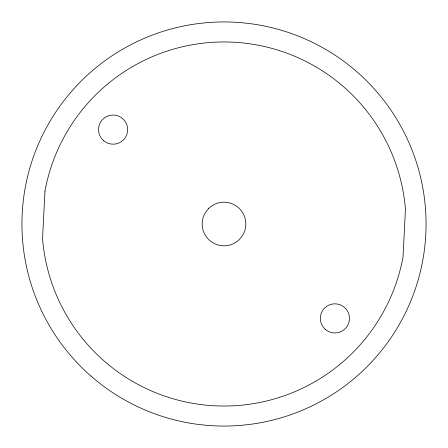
<?xml version="1.0" encoding="UTF-8"?>
<svg xmlns="http://www.w3.org/2000/svg" width="448" height="448" viewBox="0 0 448 448"><rect width="100%" height="100%" fill="white"/><g stroke="black" fill="none" stroke-linecap="round" stroke-linejoin="round"><path stroke-width="0.67" d="M44.957 191.134L42.554 238.594A182.034 182.034 0 0 0 403.043 256.866L405.446 209.406A182.034 182.034 0 0 0 44.957 191.134M208.555 208.555L205.083 213.08A21.846 21.846 0 0 0 239.445 239.445L242.917 234.92A21.846 21.846 0 0 0 208.555 208.555M91.039 376.146A202.054 202.054 0 0 0 422.24 263.077A202.054 202.054 0 0 0 158.721 32.782A202.054 202.054 0 0 0 91.039 376.146M325.461 329.476A14.56 14.56 0 0 0 349.222 321.014A14.56 14.56 0 0 0 330.014 304.668A14.56 14.56 0 0 0 325.461 329.476M103.667 140.706A14.56 14.56 0 0 0 127.428 132.244A14.56 14.56 0 0 0 108.22 115.892A14.56 14.56 0 0 0 103.667 140.706"/></g></svg>
